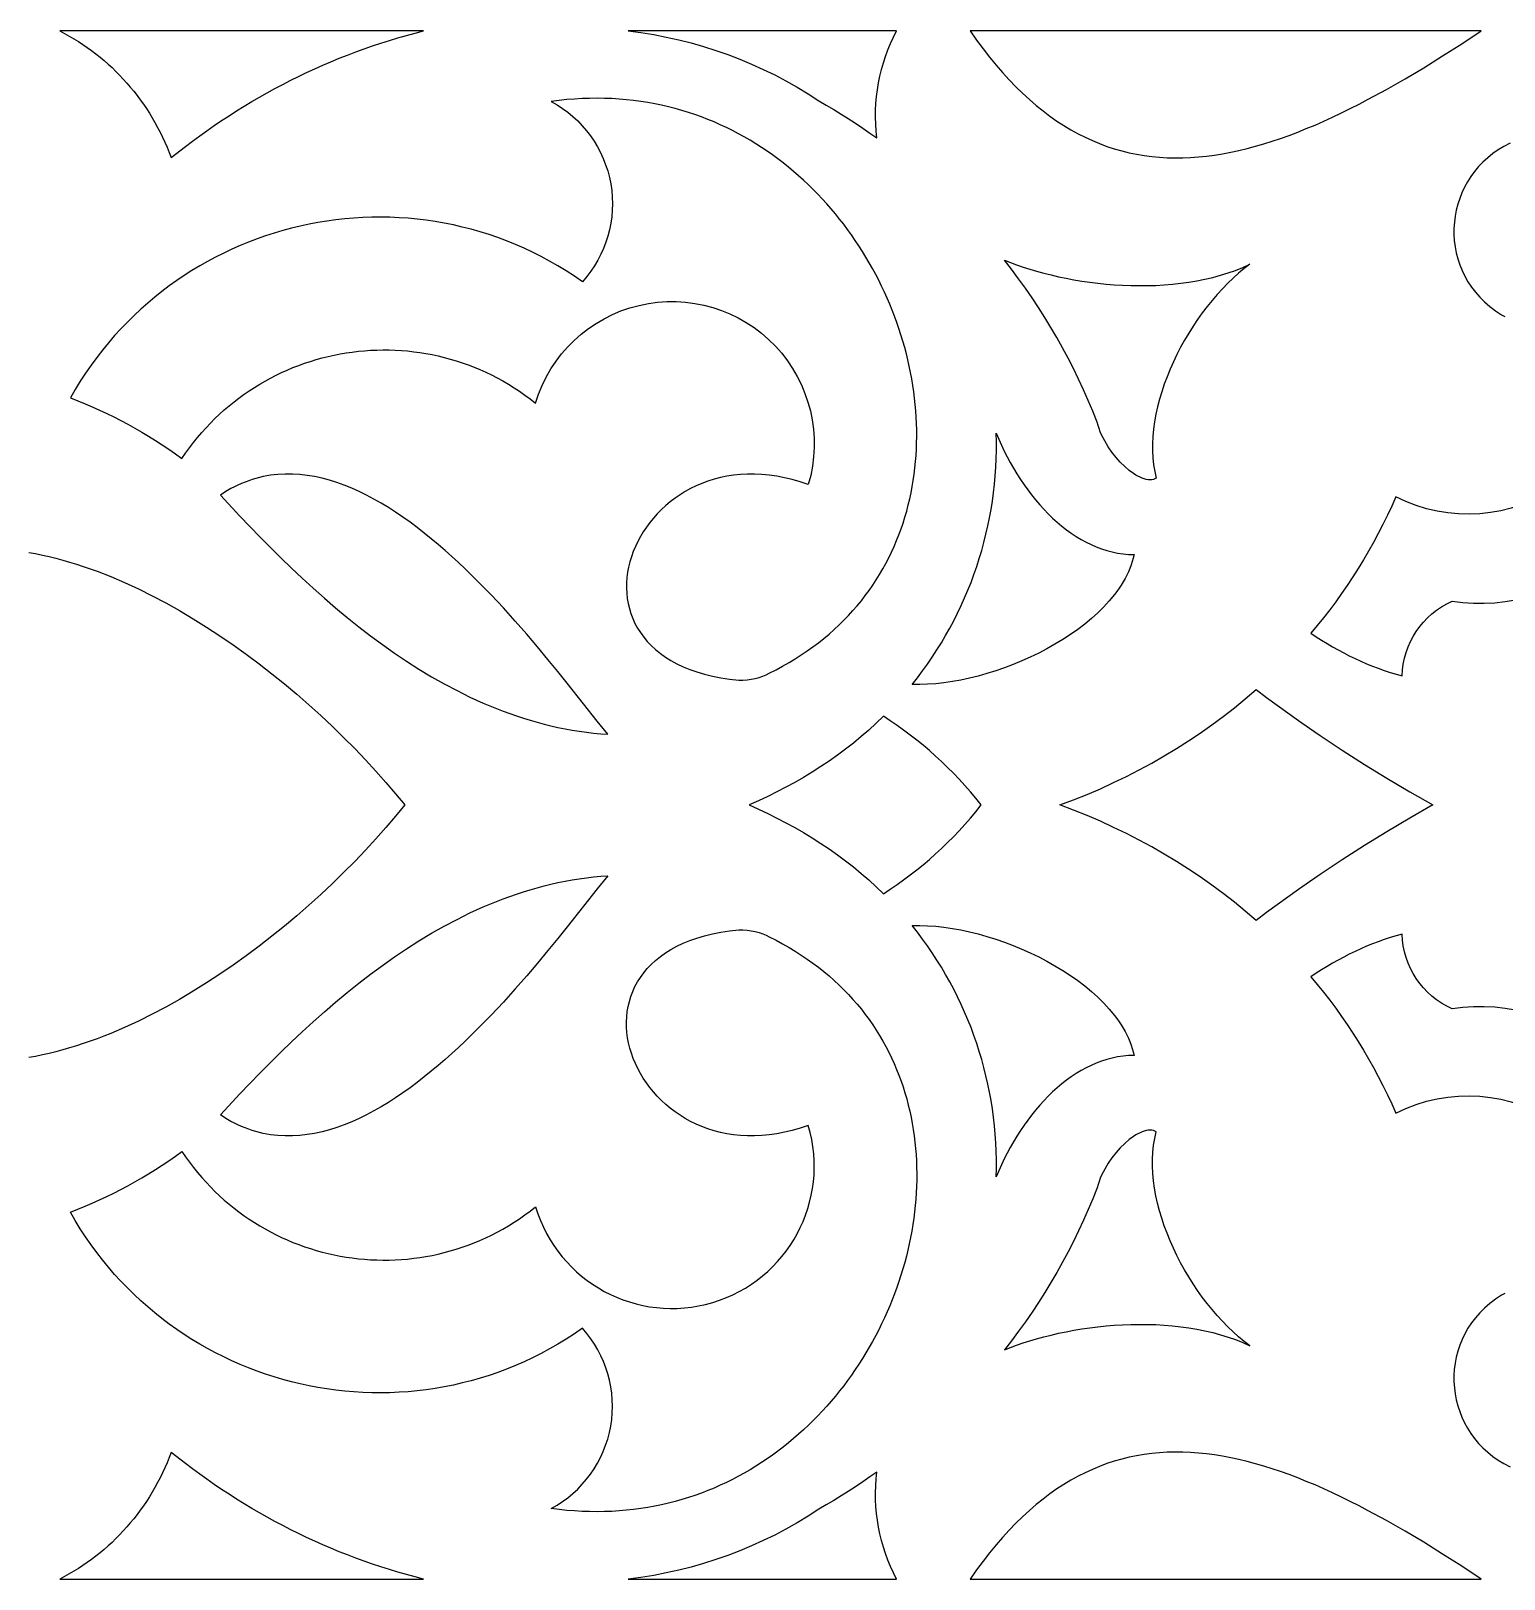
# Model space of a CAD drawing. Extents: x -660 to 660, y -460 to 460.
# Drawn here: x -429.4 to -334.2, y 300 to 400 of the extents above; entities that cross this region are included whole.
import ezdxf

# ---------------------------------------------------------------- set-up
doc = ezdxf.new("R2010")
doc.units = 0
doc.layers.add('LAYER_1', color=18, linetype='CONTINUOUS')

msp = doc.modelspace()

# ---------------------------------------------------------------- linework, layer by layer
at = {"layer": 'LAYER_1'}
for points in [[(-427.512, 399.999), (-427.205, 399.839), (-426.902, 399.671), (-426.604, 399.497), (-426.31, 399.315), (-426.021, 399.127), (-425.738, 398.932), (-425.459, 398.731), (-425.185, 398.523), (-424.916, 398.309), (-424.652, 398.089), (-424.394, 397.862), (-424.141, 397.629), (-423.893, 397.39), (-423.651, 397.145), (-423.414, 396.894), (-423.183, 396.638), (-422.958, 396.376), (-422.738, 396.108), (-422.524, 395.834), (-422.316, 395.555), (-422.114, 395.271), (-421.919, 394.982), (-421.729, 394.687), (-421.545, 394.387), (-421.368, 394.082), (-421.197, 393.772), (-421.033, 393.458), (-420.875, 393.138), (-420.724, 392.814), (-420.579, 392.486), (-420.441, 392.152), (-420.31, 391.815), (-419.402, 392.53), (-418.942, 392.878), (-418.477, 393.22), (-418.009, 393.556), (-417.536, 393.885), (-417.059, 394.208), (-416.579, 394.524), (-416.094, 394.834), (-415.606, 395.137), (-415.114, 395.433), (-414.618, 395.723), (-414.118, 396.006), (-413.615, 396.282), (-413.108, 396.551), (-412.598, 396.813), (-412.085, 397.068), (-411.568, 397.316), (-411.048, 397.556), (-410.524, 397.789), (-409.997, 398.015), (-409.468, 398.234), (-408.935, 398.445), (-408.399, 398.649), (-407.86, 398.845), (-407.319, 399.033), (-406.774, 399.214), (-406.227, 399.387), (-405.677, 399.552), (-405.125, 399.709), (-404.57, 399.858), (-404.012, 400)], [(-390.803, 400), (-389.976, 399.893), (-389.153, 399.762), (-388.337, 399.607), (-387.527, 399.428), (-386.724, 399.225), (-385.928, 398.998), (-385.14, 398.748), (-384.361, 398.475), (-383.59, 398.179), (-382.829, 397.86), (-382.078, 397.518), (-381.337, 397.155), (-380.608, 396.769), (-379.889, 396.362), (-379.183, 395.933), (-378.489, 395.482), (-378.006, 395.205), (-377.527, 394.922), (-377.052, 394.632), (-376.581, 394.336), (-376.114, 394.033), (-375.651, 393.723), (-375.193, 393.408), (-374.739, 393.086), (-374.785, 393.533), (-374.815, 393.98), (-374.827, 394.427), (-374.822, 394.873), (-374.8, 395.318), (-374.762, 395.762), (-374.706, 396.203), (-374.634, 396.641), (-374.545, 397.077), (-374.44, 397.509), (-374.319, 397.937), (-374.181, 398.36), (-374.027, 398.779), (-373.857, 399.192), (-373.671, 399.599), (-373.469, 399.999)], [(-368.706, 399.999), (-368.293, 399.414), (-367.878, 398.852), (-367.459, 398.314), (-367.038, 397.8), (-366.614, 397.309), (-366.186, 396.84), (-365.756, 396.395), (-365.322, 395.972), (-364.886, 395.571), (-364.446, 395.191), (-364.003, 394.834), (-363.558, 394.498), (-363.109, 394.183), (-362.657, 393.889), (-362.201, 393.615), (-361.743, 393.362), (-361.281, 393.129), (-360.817, 392.915), (-360.349, 392.722), (-359.877, 392.547), (-359.403, 392.392), (-358.925, 392.255), (-358.444, 392.137), (-357.96, 392.037), (-357.472, 391.955), (-356.981, 391.891), (-356.487, 391.844), (-355.989, 391.814), (-355.488, 391.801), (-354.983, 391.805), (-354.476, 391.826), (-353.964, 391.862), (-353.45, 391.915), (-352.931, 391.983), (-352.41, 392.066), (-351.885, 392.165), (-351.356, 392.278), (-350.824, 392.406), (-350.288, 392.549), (-349.749, 392.705), (-349.206, 392.875), (-348.659, 393.059), (-348.109, 393.256), (-347.556, 393.466), (-346.998, 393.689), (-346.438, 393.924), (-345.873, 394.172), (-345.305, 394.431), (-344.733, 394.703), (-344.157, 394.985), (-343.578, 395.279), (-342.995, 395.584), (-341.817, 396.225), (-340.624, 396.907), (-339.416, 397.628), (-338.193, 398.385), (-336.954, 399.176), (-335.7, 399.999)], [(-360.515, 374.732), (-360.795, 375.435), (-361.088, 376.132), (-361.394, 376.824), (-361.712, 377.51), (-362.044, 378.189), (-362.388, 378.863), (-362.744, 379.529), (-363.113, 380.189), (-363.494, 380.842), (-363.888, 381.488), (-364.293, 382.126), (-364.71, 382.757), (-365.14, 383.381), (-365.581, 383.996), (-366.034, 384.604), (-366.498, 385.203), (-366.114, 385.047), (-365.713, 384.897), (-365.295, 384.752), (-364.863, 384.613), (-364.417, 384.481), (-363.958, 384.356), (-363.487, 384.238), (-363.005, 384.127), (-362.513, 384.025), (-362.012, 383.932), (-361.503, 383.848), (-360.986, 383.773), (-360.464, 383.708), (-359.936, 383.653), (-359.404, 383.61), (-358.868, 383.577), (-358.331, 383.556), (-357.791, 383.547), (-357.252, 383.551), (-356.713, 383.567), (-356.176, 383.597), (-355.641, 383.641), (-355.109, 383.699), (-354.582, 383.771), (-354.061, 383.859), (-353.546, 383.962), (-353.038, 384.081), (-352.538, 384.216), (-352.048, 384.368), (-351.568, 384.537), (-351.099, 384.724), (-350.643, 384.929), (-351.008, 384.651), (-351.37, 384.353), (-351.726, 384.035), (-352.077, 383.699), (-352.421, 383.346), (-352.758, 382.977), (-353.088, 382.593), (-353.409, 382.194), (-353.721, 381.783), (-354.022, 381.36), (-354.314, 380.926), (-354.593, 380.482), (-354.861, 380.029), (-355.116, 379.568), (-355.357, 379.1), (-355.584, 378.627), (-355.796, 378.149), (-355.992, 377.667), (-356.172, 377.183), (-356.335, 376.697), (-356.48, 376.211), (-356.606, 375.725), (-356.713, 375.241), (-356.8, 374.759), (-356.866, 374.281), (-356.911, 373.807), (-356.934, 373.339), (-356.934, 372.878), (-356.91, 372.425), (-356.862, 371.981), (-356.789, 371.546), (-356.69, 371.122), (-356.781, 371.071), (-356.88, 371.036), (-356.986, 371.014), (-357.098, 371.007), (-357.216, 371.014), (-357.339, 371.034), (-357.467, 371.066), (-357.598, 371.111), (-357.734, 371.167), (-357.872, 371.236), (-358.012, 371.315), (-358.154, 371.404), (-358.442, 371.613), (-358.73, 371.86), (-359.015, 372.139), (-359.29, 372.448), (-359.553, 372.784), (-359.798, 373.142), (-359.913, 373.329), (-360.022, 373.519), (-360.124, 373.714), (-360.218, 373.913), (-360.305, 374.114), (-360.384, 374.318), (-360.454, 374.524)], [(-372.457, 357.788), (-372.117, 358.22), (-371.787, 358.658), (-371.468, 359.104), (-371.159, 359.555), (-370.86, 360.013), (-370.572, 360.476), (-370.295, 360.946), (-370.028, 361.421), (-369.772, 361.901), (-369.527, 362.387), (-369.293, 362.878), (-369.07, 363.374), (-368.858, 363.874), (-368.657, 364.379), (-368.467, 364.888), (-368.289, 365.402), (-368.122, 365.919), (-367.966, 366.44), (-367.822, 366.964), (-367.689, 367.492), (-367.568, 368.023), (-367.459, 368.557), (-367.362, 369.094), (-367.276, 369.633), (-367.203, 370.175), (-367.141, 370.719), (-367.091, 371.265), (-367.054, 371.813), (-367.029, 372.362), (-367.016, 372.913), (-367.015, 373.465), (-367.027, 374.019), (-366.864, 373.63), (-366.692, 373.244), (-366.51, 372.863), (-366.319, 372.486), (-366.119, 372.114), (-365.91, 371.748), (-365.692, 371.389), (-365.466, 371.036), (-365.232, 370.691), (-364.99, 370.354), (-364.74, 370.026), (-364.483, 369.707), (-364.219, 369.398), (-363.948, 369.1), (-363.67, 368.812), (-363.385, 368.536), (-363.094, 368.272), (-362.797, 368.021), (-362.494, 367.784), (-362.185, 367.56), (-361.871, 367.351), (-361.551, 367.157), (-361.227, 366.979), (-360.898, 366.817), (-360.564, 366.672), (-360.226, 366.544), (-359.884, 366.435), (-359.538, 366.344), (-359.189, 366.272), (-358.836, 366.22), (-358.48, 366.189), (-358.12, 366.178), (-358.175, 365.952), (-358.24, 365.727), (-358.315, 365.504), (-358.399, 365.283), (-358.493, 365.064), (-358.596, 364.846), (-358.708, 364.631), (-358.829, 364.418), (-358.958, 364.207), (-359.096, 363.998), (-359.241, 363.791), (-359.395, 363.587), (-359.724, 363.185), (-360.082, 362.794), (-360.466, 362.413), (-360.876, 362.044), (-361.308, 361.686), (-361.762, 361.34), (-362.235, 361.007), (-362.725, 360.687), (-363.232, 360.381), (-363.752, 360.089), (-364.284, 359.812), (-364.826, 359.551), (-365.376, 359.305), (-365.933, 359.075), (-366.495, 358.863), (-367.06, 358.668), (-367.625, 358.49), (-368.19, 358.332), (-368.752, 358.192), (-369.31, 358.071), (-369.861, 357.971), (-370.404, 357.891), (-370.937, 357.833), (-371.458, 357.796), (-371.965, 357.781)], [(-417.142, 370.024), (-415.882, 368.665), (-415.236, 367.986), (-414.58, 367.309), (-413.913, 366.635), (-413.236, 365.965), (-412.548, 365.302), (-411.85, 364.645), (-411.142, 363.997), (-410.424, 363.36), (-409.695, 362.733), (-408.957, 362.119), (-408.208, 361.519), (-407.449, 360.935), (-406.68, 360.367), (-405.901, 359.817), (-405.112, 359.287), (-404.313, 358.777), (-403.504, 358.289), (-402.685, 357.825), (-401.857, 357.386), (-401.019, 356.972), (-400.171, 356.586), (-399.743, 356.404), (-399.313, 356.229), (-398.88, 356.062), (-398.445, 355.903), (-398.008, 355.751), (-397.568, 355.607), (-397.126, 355.472), (-396.682, 355.345), (-396.235, 355.226), (-395.786, 355.116), (-395.334, 355.015), (-394.88, 354.924), (-394.423, 354.841), (-393.965, 354.768), (-393.503, 354.704), (-393.04, 354.65), (-392.574, 354.606), (-392.106, 354.572), (-392.424, 354.949), (-392.794, 355.406), (-393.681, 356.527), (-394.749, 357.878), (-395.345, 358.622), (-395.98, 359.401), (-396.652, 360.209), (-397.357, 361.038), (-398.095, 361.881), (-398.863, 362.731), (-399.659, 363.58), (-400.48, 364.422), (-401.324, 365.249), (-401.755, 365.654), (-402.19, 366.054), (-402.63, 366.445), (-403.075, 366.829), (-403.523, 367.203), (-403.976, 367.568), (-404.433, 367.921), (-404.892, 368.263), (-405.355, 368.592), (-405.821, 368.907), (-406.289, 369.207), (-406.76, 369.493), (-407.233, 369.761), (-407.707, 370.013), (-408.183, 370.246), (-408.66, 370.46), (-409.138, 370.655), (-409.617, 370.828), (-410.096, 370.98), (-410.575, 371.109), (-411.054, 371.214), (-411.532, 371.295), (-412.01, 371.35), (-412.487, 371.379), (-412.963, 371.381), (-413.437, 371.355), (-413.909, 371.299), (-414.145, 371.261), (-414.379, 371.214), (-414.614, 371.16), (-414.847, 371.098), (-415.08, 371.028), (-415.313, 370.95), (-415.544, 370.864), (-415.775, 370.77), (-416.005, 370.667), (-416.234, 370.556), (-416.462, 370.436), (-416.69, 370.308), (-416.916, 370.17)], [(-362.91, 350), (-362.031, 350.334), (-361.161, 350.686), (-360.302, 351.055), (-359.454, 351.443), (-358.617, 351.848), (-357.792, 352.27), (-356.978, 352.71), (-356.177, 353.168), (-355.388, 353.644), (-354.612, 354.137), (-353.85, 354.648), (-353.101, 355.176), (-352.366, 355.722), (-351.645, 356.285), (-350.939, 356.866), (-350.248, 357.465), (-349.568, 356.953), (-348.883, 356.447), (-348.194, 355.947), (-347.5, 355.454), (-346.802, 354.967), (-346.099, 354.486), (-344.68, 353.542), (-343.244, 352.622), (-341.79, 351.725), (-340.32, 350.851), (-338.834, 350), (-340.32, 349.149), (-341.79, 348.275), (-343.244, 347.378), (-344.68, 346.458), (-346.099, 345.514), (-346.802, 345.033), (-347.5, 344.546), (-348.194, 344.053), (-348.883, 343.553), (-349.568, 343.047), (-350.248, 342.535), (-350.939, 343.134), (-351.645, 343.715), (-352.366, 344.278), (-353.101, 344.824), (-353.85, 345.352), (-354.612, 345.863), (-355.388, 346.356), (-356.177, 346.832), (-356.978, 347.29), (-357.792, 347.73), (-358.617, 348.152), (-359.454, 348.557), (-360.302, 348.945), (-361.161, 349.314), (-362.031, 349.666)], [(-382.983, 350), (-382.378, 349.731), (-381.781, 349.451), (-381.191, 349.159), (-380.608, 348.855), (-380.033, 348.54), (-379.467, 348.213), (-378.909, 347.874), (-378.359, 347.523), (-377.819, 347.16), (-377.288, 346.784), (-376.767, 346.396), (-376.256, 345.996), (-375.755, 345.583), (-375.264, 345.158), (-374.784, 344.719), (-374.316, 344.268), (-373.874, 344.559), (-373.437, 344.858), (-373.007, 345.166), (-372.582, 345.482), (-372.164, 345.807), (-371.751, 346.141), (-371.346, 346.484), (-370.946, 346.836), (-370.553, 347.197), (-370.167, 347.568), (-369.787, 347.948), (-369.414, 348.339), (-369.048, 348.739), (-368.689, 349.149), (-368.338, 349.569), (-367.993, 350), (-368.338, 350.431), (-368.689, 350.851), (-369.048, 351.261), (-369.414, 351.661), (-369.787, 352.052), (-370.167, 352.432), (-370.553, 352.803), (-370.946, 353.164), (-371.346, 353.516), (-371.751, 353.859), (-372.164, 354.193), (-372.582, 354.518), (-373.007, 354.834), (-373.437, 355.142), (-373.874, 355.441), (-374.316, 355.732), (-374.784, 355.281), (-375.264, 354.842), (-375.755, 354.417), (-376.256, 354.004), (-376.767, 353.604), (-377.288, 353.216), (-377.819, 352.84), (-378.359, 352.477), (-378.909, 352.126), (-379.467, 351.787), (-380.033, 351.46), (-380.608, 351.145), (-381.191, 350.841), (-381.781, 350.549), (-382.378, 350.269)], [(-417.142, 329.976), (-415.882, 331.335), (-415.236, 332.014), (-414.58, 332.691), (-413.913, 333.365), (-413.236, 334.035), (-412.548, 334.698), (-411.85, 335.355), (-411.142, 336.003), (-410.424, 336.64), (-409.695, 337.267), (-408.957, 337.881), (-408.208, 338.481), (-407.449, 339.065), (-406.68, 339.633), (-405.901, 340.183), (-405.112, 340.713), (-404.313, 341.223), (-403.504, 341.711), (-402.685, 342.175), (-401.857, 342.614), (-401.019, 343.028), (-400.171, 343.414), (-399.743, 343.596), (-399.313, 343.771), (-398.88, 343.938), (-398.445, 344.097), (-398.008, 344.249), (-397.568, 344.393), (-397.126, 344.528), (-396.682, 344.655), (-396.235, 344.774), (-395.786, 344.884), (-395.334, 344.985), (-394.88, 345.076), (-394.423, 345.159), (-393.965, 345.232), (-393.503, 345.296), (-393.04, 345.35), (-392.574, 345.394), (-392.106, 345.428), (-392.424, 345.051), (-392.794, 344.594), (-393.681, 343.473), (-394.749, 342.122), (-395.345, 341.378), (-395.98, 340.599), (-396.652, 339.791), (-397.357, 338.962), (-398.095, 338.119), (-398.863, 337.269), (-399.659, 336.42), (-400.48, 335.578), (-401.324, 334.751), (-401.755, 334.346), (-402.19, 333.946), (-402.63, 333.555), (-403.075, 333.171), (-403.523, 332.797), (-403.976, 332.432), (-404.433, 332.079), (-404.892, 331.737), (-405.355, 331.408), (-405.821, 331.093), (-406.289, 330.793), (-406.76, 330.507), (-407.233, 330.239), (-407.707, 329.987), (-408.183, 329.754), (-408.66, 329.54), (-409.138, 329.345), (-409.617, 329.172), (-410.096, 329.02), (-410.575, 328.891), (-411.054, 328.786), (-411.532, 328.705), (-412.01, 328.65), (-412.487, 328.621), (-412.963, 328.619), (-413.437, 328.645), (-413.909, 328.701), (-414.145, 328.739), (-414.379, 328.786), (-414.614, 328.84), (-414.847, 328.902), (-415.08, 328.972), (-415.313, 329.05), (-415.544, 329.136), (-415.775, 329.23), (-416.005, 329.333), (-416.234, 329.444), (-416.462, 329.564), (-416.69, 329.692), (-416.916, 329.83)], [(-367.027, 325.981), (-367.015, 326.535), (-367.016, 327.087), (-367.029, 327.638), (-367.054, 328.187), (-367.091, 328.735), (-367.141, 329.281), (-367.203, 329.825), (-367.276, 330.367), (-367.362, 330.906), (-367.459, 331.443), (-367.568, 331.977), (-367.689, 332.508), (-367.822, 333.036), (-367.966, 333.56), (-368.122, 334.081), (-368.289, 334.598), (-368.467, 335.112), (-368.657, 335.621), (-368.858, 336.126), (-369.07, 336.626), (-369.293, 337.122), (-369.527, 337.613), (-369.772, 338.099), (-370.028, 338.579), (-370.295, 339.054), (-370.572, 339.524), (-370.86, 339.987), (-371.159, 340.445), (-371.468, 340.896), (-371.787, 341.342), (-372.117, 341.78), (-372.457, 342.212), (-371.965, 342.219), (-371.458, 342.204), (-370.937, 342.167), (-370.404, 342.109), (-369.861, 342.029), (-369.31, 341.929), (-368.752, 341.808), (-368.19, 341.668), (-367.625, 341.51), (-367.06, 341.332), (-366.495, 341.137), (-365.933, 340.925), (-365.376, 340.695), (-364.826, 340.449), (-364.284, 340.188), (-363.752, 339.911), (-363.232, 339.619), (-362.725, 339.313), (-362.235, 338.993), (-361.762, 338.66), (-361.308, 338.314), (-360.876, 337.956), (-360.466, 337.587), (-360.082, 337.206), (-359.724, 336.815), (-359.395, 336.413), (-359.241, 336.209), (-359.096, 336.002), (-358.958, 335.793), (-358.829, 335.582), (-358.708, 335.369), (-358.596, 335.154), (-358.493, 334.936), (-358.399, 334.717), (-358.315, 334.496), (-358.24, 334.273), (-358.175, 334.048), (-358.12, 333.822), (-358.48, 333.811), (-358.836, 333.78), (-359.189, 333.728), (-359.538, 333.656), (-359.884, 333.565), (-360.226, 333.456), (-360.564, 333.328), (-360.898, 333.183), (-361.227, 333.021), (-361.551, 332.843), (-361.871, 332.649), (-362.185, 332.44), (-362.494, 332.216), (-362.797, 331.979), (-363.094, 331.728), (-363.385, 331.464), (-363.67, 331.188), (-363.948, 330.9), (-364.219, 330.602), (-364.483, 330.293), (-364.74, 329.974), (-364.99, 329.646), (-365.232, 329.309), (-365.466, 328.964), (-365.692, 328.611), (-365.91, 328.252), (-366.119, 327.886), (-366.319, 327.514), (-366.51, 327.137), (-366.692, 326.756), (-366.864, 326.37)], [(-366.498, 314.797), (-366.114, 314.953), (-365.713, 315.103), (-365.295, 315.248), (-364.863, 315.387), (-364.417, 315.519), (-363.958, 315.644), (-363.487, 315.762), (-363.005, 315.873), (-362.513, 315.975), (-362.012, 316.068), (-361.503, 316.152), (-360.986, 316.227), (-360.464, 316.292), (-359.936, 316.347), (-359.404, 316.39), (-358.868, 316.423), (-358.331, 316.444), (-357.791, 316.453), (-357.252, 316.449), (-356.713, 316.433), (-356.176, 316.403), (-355.641, 316.359), (-355.109, 316.301), (-354.582, 316.229), (-354.061, 316.141), (-353.546, 316.038), (-353.038, 315.919), (-352.538, 315.784), (-352.048, 315.632), (-351.568, 315.463), (-351.099, 315.276), (-350.643, 315.071), (-351.008, 315.349), (-351.37, 315.647), (-351.726, 315.965), (-352.077, 316.301), (-352.421, 316.654), (-352.758, 317.023), (-353.088, 317.407), (-353.409, 317.806), (-353.721, 318.217), (-354.022, 318.64), (-354.314, 319.074), (-354.593, 319.518), (-354.861, 319.971), (-355.116, 320.432), (-355.357, 320.9), (-355.584, 321.373), (-355.796, 321.851), (-355.992, 322.333), (-356.172, 322.817), (-356.335, 323.303), (-356.48, 323.789), (-356.606, 324.275), (-356.713, 324.759), (-356.8, 325.241), (-356.866, 325.719), (-356.911, 326.193), (-356.934, 326.661), (-356.934, 327.122), (-356.91, 327.575), (-356.862, 328.019), (-356.789, 328.454), (-356.69, 328.878), (-356.781, 328.929), (-356.88, 328.964), (-356.986, 328.986), (-357.098, 328.993), (-357.216, 328.986), (-357.339, 328.966), (-357.467, 328.934), (-357.598, 328.889), (-357.734, 328.833), (-357.872, 328.764), (-358.012, 328.685), (-358.154, 328.596), (-358.442, 328.387), (-358.73, 328.14), (-359.015, 327.861), (-359.29, 327.552), (-359.553, 327.216), (-359.798, 326.858), (-359.913, 326.671), (-360.022, 326.481), (-360.124, 326.286), (-360.218, 326.087), (-360.305, 325.886), (-360.384, 325.682), (-360.454, 325.476), (-360.515, 325.268), (-360.795, 324.565), (-361.088, 323.868), (-361.394, 323.176), (-361.712, 322.49), (-362.044, 321.811), (-362.388, 321.137), (-362.744, 320.471), (-363.113, 319.811), (-363.494, 319.158), (-363.888, 318.512), (-364.293, 317.874), (-364.71, 317.243), (-365.14, 316.619), (-365.581, 316.004), (-366.034, 315.396)], [(-427.512, 300.001), (-404.012, 300), (-404.57, 300.142), (-405.125, 300.291), (-405.677, 300.448), (-406.227, 300.613), (-406.774, 300.786), (-407.319, 300.967), (-407.86, 301.155), (-408.399, 301.351), (-408.935, 301.555), (-409.468, 301.766), (-409.997, 301.985), (-410.524, 302.211), (-411.048, 302.444), (-411.568, 302.684), (-412.085, 302.932), (-412.598, 303.187), (-413.108, 303.449), (-413.615, 303.718), (-414.118, 303.994), (-414.618, 304.277), (-415.114, 304.567), (-415.606, 304.863), (-416.094, 305.166), (-416.579, 305.476), (-417.059, 305.792), (-417.536, 306.115), (-418.009, 306.444), (-418.477, 306.78), (-418.942, 307.122), (-419.402, 307.47), (-420.31, 308.185), (-420.441, 307.848), (-420.579, 307.514), (-420.724, 307.186), (-420.875, 306.862), (-421.033, 306.542), (-421.197, 306.228), (-421.368, 305.918), (-421.545, 305.613), (-421.729, 305.313), (-421.919, 305.018), (-422.114, 304.729), (-422.316, 304.445), (-422.524, 304.166), (-422.738, 303.892), (-422.958, 303.624), (-423.183, 303.362), (-423.414, 303.106), (-423.651, 302.855), (-423.893, 302.61), (-424.141, 302.371), (-424.394, 302.138), (-424.652, 301.911), (-424.916, 301.691), (-425.185, 301.477), (-425.459, 301.269), (-425.738, 301.068), (-426.021, 300.873), (-426.31, 300.685), (-426.604, 300.503), (-426.902, 300.329), (-427.205, 300.161)], [(-368.706, 300.001), (-335.7, 300.001), (-336.954, 300.824), (-338.193, 301.615), (-339.416, 302.372), (-340.624, 303.093), (-341.817, 303.775), (-342.995, 304.416), (-343.578, 304.721), (-344.157, 305.015), (-344.733, 305.297), (-345.305, 305.569), (-345.873, 305.828), (-346.438, 306.076), (-346.998, 306.311), (-347.556, 306.534), (-348.109, 306.744), (-348.659, 306.941), (-349.206, 307.125), (-349.749, 307.295), (-350.288, 307.451), (-350.824, 307.594), (-351.356, 307.722), (-351.885, 307.835), (-352.41, 307.934), (-352.931, 308.017), (-353.45, 308.085), (-353.964, 308.138), (-354.476, 308.174), (-354.983, 308.195), (-355.488, 308.199), (-355.989, 308.186), (-356.487, 308.156), (-356.981, 308.109), (-357.472, 308.045), (-357.96, 307.963), (-358.444, 307.863), (-358.925, 307.745), (-359.403, 307.608), (-359.877, 307.453), (-360.349, 307.278), (-360.817, 307.085), (-361.281, 306.871), (-361.743, 306.638), (-362.201, 306.385), (-362.657, 306.111), (-363.109, 305.817), (-363.558, 305.502), (-364.003, 305.166), (-364.446, 304.809), (-364.886, 304.429), (-365.322, 304.028), (-365.756, 303.605), (-366.186, 303.16), (-366.614, 302.691), (-367.038, 302.2), (-367.459, 301.686), (-367.878, 301.148), (-368.293, 300.586)], [(-390.803, 300), (-373.469, 300.001), (-373.671, 300.401), (-373.857, 300.808), (-374.027, 301.221), (-374.181, 301.64), (-374.319, 302.063), (-374.44, 302.491), (-374.545, 302.923), (-374.634, 303.359), (-374.706, 303.797), (-374.762, 304.238), (-374.8, 304.682), (-374.822, 305.127), (-374.827, 305.573), (-374.815, 306.02), (-374.785, 306.467), (-374.739, 306.914), (-375.193, 306.592), (-375.651, 306.277), (-376.114, 305.967), (-376.581, 305.664), (-377.052, 305.368), (-377.527, 305.078), (-378.006, 304.795), (-378.489, 304.518), (-379.183, 304.067), (-379.889, 303.638), (-380.608, 303.231), (-381.337, 302.845), (-382.078, 302.482), (-382.829, 302.14), (-383.59, 301.821), (-384.361, 301.525), (-385.14, 301.252), (-385.928, 301.002), (-386.724, 300.775), (-387.527, 300.572), (-388.337, 300.393), (-389.153, 300.238), (-389.976, 300.107)]]:
    msp.add_lwpolyline(points, close=True, dxfattribs=at)
for points in [[(-426.83, 376.296), (-426.355, 376.113), (-425.882, 375.921), (-425.413, 375.721), (-424.946, 375.513), (-424.482, 375.297), (-424.022, 375.072), (-423.566, 374.839), (-423.112, 374.598), (-422.663, 374.348), (-422.217, 374.09), (-421.775, 373.825), (-421.337, 373.551), (-420.903, 373.269), (-420.473, 372.978), (-420.048, 372.68), (-419.627, 372.374), (-419.386, 372.728), (-419.137, 373.074), (-418.881, 373.411), (-418.617, 373.739), (-418.346, 374.058), (-418.068, 374.369), (-417.783, 374.67), (-417.491, 374.963), (-417.193, 375.246), (-416.888, 375.521), (-416.578, 375.786), (-416.261, 376.042), (-415.939, 376.29), (-415.611, 376.528), (-415.279, 376.756), (-414.941, 376.976), (-414.598, 377.186), (-414.251, 377.387), (-413.899, 377.579), (-413.543, 377.761), (-413.183, 377.934), (-412.819, 378.097), (-412.452, 378.251), (-412.081, 378.396), (-411.706, 378.531), (-411.329, 378.656), (-410.949, 378.771), (-410.567, 378.877), (-410.182, 378.974), (-409.795, 379.06), (-409.406, 379.137), (-409.015, 379.204), (-408.622, 379.261), (-408.229, 379.308), (-407.833, 379.346), (-407.437, 379.373), (-407.041, 379.39), (-406.643, 379.398), (-406.246, 379.395), (-405.848, 379.382), (-405.45, 379.36), (-405.052, 379.327), (-404.655, 379.283), (-404.259, 379.23), (-403.863, 379.166), (-403.469, 379.092), (-403.076, 379.008), (-402.684, 378.913), (-402.294, 378.808), (-401.906, 378.693), (-401.519, 378.567), (-401.136, 378.43), (-400.754, 378.283), (-400.376, 378.126), (-400, 377.957), (-399.627, 377.779), (-399.258, 377.589), (-398.892, 377.389), (-398.53, 377.178), (-398.172, 376.956), (-397.818, 376.723), (-397.468, 376.48), (-397.123, 376.226), (-396.782, 375.96, -1), (-379.168, 370.697), (-379.687, 370.873), (-380.2, 371.021), (-380.704, 371.143), (-381.201, 371.238), (-381.689, 371.307), (-382.168, 371.352), (-382.638, 371.373), (-383.099, 371.371), (-383.55, 371.346), (-383.991, 371.3), (-384.422, 371.233), (-384.842, 371.145), (-385.25, 371.039), (-385.648, 370.914), (-386.033, 370.771), (-386.407, 370.611), (-386.768, 370.435), (-387.117, 370.243), (-387.452, 370.037), (-387.774, 369.817), (-388.082, 369.583), (-388.376, 369.338), (-388.656, 369.08), (-388.921, 368.812), (-389.171, 368.534), (-389.406, 368.247), (-389.625, 367.951), (-389.828, 367.647), (-390.015, 367.336), (-390.185, 367.019), (-390.338, 366.697), (-390.473, 366.37), (-390.591, 366.039), (-390.691, 365.705), (-390.772, 365.368), (-390.835, 365.03), (-390.879, 364.692), (-390.903, 364.353), (-390.908, 364.015), (-390.893, 363.678), (-390.857, 363.344), (-390.801, 363.013), (-390.723, 362.685), (-390.625, 362.362), (-390.504, 362.045), (-390.362, 361.734), (-390.197, 361.429), (-390.01, 361.132), (-389.8, 360.844), (-389.566, 360.565), (-389.309, 360.296), (-389.028, 360.038), (-388.722, 359.791), (-388.392, 359.556), (-388.037, 359.335), (-387.657, 359.128), (-387.25, 358.935), (-386.818, 358.757), (-386.36, 358.596), (-385.875, 358.451), (-385.363, 358.325), (-384.824, 358.216), (-384.257, 358.127), (-383.662, 358.058), (-383.389, 358.064), (-383.117, 358.087), (-382.851, 358.125), (-382.592, 358.177), (-382.343, 358.244), (-382.107, 358.323), (-381.887, 358.414), (-381.684, 358.515), (-381.249, 358.735), (-380.825, 358.963), (-380.412, 359.198), (-380.009, 359.441), (-379.618, 359.691), (-379.237, 359.949), (-378.867, 360.213), (-378.507, 360.483), (-378.158, 360.761), (-377.82, 361.045), (-377.492, 361.335), (-377.174, 361.631), (-376.867, 361.933), (-376.57, 362.241), (-376.283, 362.555), (-376.007, 362.874), (-375.741, 363.199), (-375.484, 363.529), (-375.238, 363.863), (-375.002, 364.203), (-374.775, 364.547), (-374.559, 364.896), (-374.352, 365.25), (-374.155, 365.607), (-373.967, 365.969), (-373.79, 366.334), (-373.621, 366.703), (-373.463, 367.076), (-373.313, 367.453), (-373.173, 367.832), (-373.043, 368.215), (-372.921, 368.601), (-372.809, 368.989), (-372.706, 369.38), (-372.612, 369.774), (-372.528, 370.17), (-372.452, 370.568), (-372.385, 370.968), (-372.327, 371.37), (-372.278, 371.774), (-372.237, 372.179), (-372.205, 372.586), (-372.182, 372.994), (-372.168, 373.403), (-372.162, 373.813), (-372.164, 374.224), (-372.175, 374.635), (-372.194, 375.047), (-372.222, 375.459), (-372.257, 375.871), (-372.301, 376.283), (-372.353, 376.695), (-372.414, 377.107), (-372.482, 377.518), (-372.558, 377.928), (-372.642, 378.338), (-372.734, 378.747), (-372.834, 379.154), (-372.941, 379.56), (-373.056, 379.965), (-373.179, 380.368), (-373.309, 380.77), (-373.447, 381.169), (-373.592, 381.566), (-373.745, 381.962), (-373.904, 382.354), (-374.072, 382.745), (-374.246, 383.132), (-374.428, 383.517), (-374.616, 383.898), (-374.812, 384.277), (-375.015, 384.652), (-375.225, 385.023), (-375.441, 385.391), (-375.665, 385.755), (-375.895, 386.115), (-376.132, 386.471), (-376.375, 386.823), (-376.625, 387.17), (-376.882, 387.513), (-377.145, 387.851), (-377.414, 388.183), (-377.69, 388.511), (-377.972, 388.834), (-378.261, 389.151), (-378.556, 389.463), (-378.856, 389.769), (-379.163, 390.069), (-379.476, 390.363), (-379.795, 390.651), (-380.12, 390.932), (-380.45, 391.207), (-380.787, 391.476), (-381.129, 391.737), (-381.477, 391.992), (-381.83, 392.239), (-382.189, 392.479), (-382.554, 392.712), (-382.924, 392.937), (-383.299, 393.154), (-383.68, 393.364), (-384.066, 393.565), (-384.457, 393.758), (-384.854, 393.943), (-385.255, 394.119), (-385.662, 394.286), (-386.073, 394.445), (-386.49, 394.594), (-386.911, 394.735), (-387.337, 394.866), (-387.768, 394.987), (-388.204, 395.099), (-388.644, 395.201), (-389.089, 395.293), (-389.539, 395.375), (-389.993, 395.446), (-390.451, 395.508), (-390.914, 395.558), (-391.381, 395.598), (-391.853, 395.627), (-392.328, 395.645), (-392.808, 395.651), (-393.292, 395.646), (-393.78, 395.63), (-394.271, 395.602), (-394.767, 395.562), (-395.267, 395.51), (-395.77, 395.446, -0.486239), (-393.746, 383.805), (-394.27, 384.163), (-394.799, 384.505), (-395.335, 384.83), (-395.876, 385.138), (-396.422, 385.43), (-396.973, 385.706), (-397.528, 385.966), (-398.087, 386.21), (-398.65, 386.437), (-399.217, 386.648), (-399.787, 386.844), (-400.36, 387.023), (-400.936, 387.187), (-401.514, 387.335), (-402.094, 387.468), (-402.676, 387.585), (-403.259, 387.686), (-403.844, 387.772), (-404.429, 387.843), (-405.015, 387.898), (-405.601, 387.938), (-406.188, 387.963), (-406.774, 387.973), (-407.359, 387.967), (-407.943, 387.947), (-408.526, 387.913), (-409.108, 387.863), (-409.688, 387.798), (-410.266, 387.719), (-410.841, 387.626), (-411.414, 387.518), (-411.983, 387.395), (-412.549, 387.258), (-413.112, 387.107), (-413.671, 386.942), (-414.225, 386.762), (-414.775, 386.569), (-415.321, 386.361), (-415.861, 386.14), (-416.395, 385.905), (-416.924, 385.656), (-417.447, 385.393), (-417.964, 385.117), (-418.474, 384.827), (-418.977, 384.523), (-419.474, 384.207), (-419.962, 383.877), (-420.443, 383.533), (-420.915, 383.177), (-421.38, 382.807), (-421.835, 382.424), (-422.282, 382.029), (-422.719, 381.62), (-423.147, 381.199), (-423.564, 380.765), (-423.972, 380.318), (-424.369, 379.859), (-424.756, 379.387), (-425.131, 378.902), (-425.495, 378.406), (-425.847, 377.896), (-426.187, 377.375), (-426.515, 376.842)], [(-426.83, 323.704), (-426.355, 323.887), (-425.882, 324.079), (-425.413, 324.279), (-424.946, 324.487), (-424.482, 324.703), (-424.022, 324.928), (-423.566, 325.161), (-423.112, 325.402), (-422.663, 325.652), (-422.217, 325.91), (-421.775, 326.175), (-421.337, 326.449), (-420.903, 326.731), (-420.473, 327.022), (-420.048, 327.32), (-419.627, 327.626), (-419.386, 327.272), (-419.137, 326.926), (-418.881, 326.589), (-418.617, 326.261), (-418.346, 325.942), (-418.068, 325.631), (-417.783, 325.33), (-417.491, 325.037), (-417.193, 324.754), (-416.888, 324.479), (-416.578, 324.214), (-416.261, 323.958), (-415.939, 323.71), (-415.611, 323.472), (-415.279, 323.244), (-414.941, 323.024), (-414.598, 322.814), (-414.251, 322.613), (-413.899, 322.421), (-413.543, 322.239), (-413.183, 322.066), (-412.819, 321.903), (-412.452, 321.749), (-412.081, 321.604), (-411.706, 321.469), (-411.329, 321.344), (-410.949, 321.229), (-410.567, 321.123), (-410.182, 321.026), (-409.795, 320.94), (-409.406, 320.863), (-409.015, 320.796), (-408.622, 320.739), (-408.229, 320.692), (-407.833, 320.654), (-407.437, 320.627), (-407.041, 320.61), (-406.643, 320.602), (-406.246, 320.605), (-405.848, 320.618), (-405.45, 320.64), (-405.052, 320.673), (-404.655, 320.717), (-404.259, 320.77), (-403.863, 320.834), (-403.469, 320.908), (-403.076, 320.992), (-402.684, 321.087), (-402.294, 321.192), (-401.906, 321.307), (-401.519, 321.433), (-401.136, 321.57), (-400.754, 321.717), (-400.376, 321.874), (-400, 322.043), (-399.627, 322.221), (-399.258, 322.411), (-398.892, 322.611), (-398.53, 322.822), (-398.172, 323.044), (-397.818, 323.277), (-397.468, 323.52), (-397.123, 323.774), (-396.782, 324.04, 1), (-379.168, 329.303), (-379.687, 329.127), (-380.2, 328.979), (-380.704, 328.857), (-381.201, 328.762), (-381.689, 328.693), (-382.168, 328.648), (-382.638, 328.627), (-383.099, 328.629), (-383.55, 328.654), (-383.991, 328.7), (-384.422, 328.767), (-384.842, 328.855), (-385.25, 328.961), (-385.648, 329.086), (-386.033, 329.229), (-386.407, 329.389), (-386.768, 329.565), (-387.117, 329.757), (-387.452, 329.963), (-387.774, 330.183), (-388.082, 330.417), (-388.376, 330.662), (-388.656, 330.92), (-388.921, 331.188), (-389.171, 331.466), (-389.406, 331.753), (-389.625, 332.049), (-389.828, 332.353), (-390.015, 332.664), (-390.185, 332.981), (-390.338, 333.303), (-390.473, 333.63), (-390.591, 333.961), (-390.691, 334.295), (-390.772, 334.632), (-390.835, 334.97), (-390.879, 335.308), (-390.903, 335.647), (-390.908, 335.985), (-390.893, 336.322), (-390.857, 336.656), (-390.801, 336.987), (-390.723, 337.315), (-390.625, 337.638), (-390.504, 337.955), (-390.362, 338.266), (-390.197, 338.571), (-390.01, 338.868), (-389.8, 339.156), (-389.566, 339.435), (-389.309, 339.704), (-389.028, 339.962), (-388.722, 340.209), (-388.392, 340.444), (-388.037, 340.665), (-387.657, 340.872), (-387.25, 341.065), (-386.818, 341.243), (-386.36, 341.404), (-385.875, 341.549), (-385.363, 341.675), (-384.824, 341.784), (-384.257, 341.873), (-383.662, 341.942), (-383.389, 341.936), (-383.117, 341.913), (-382.851, 341.875), (-382.592, 341.823), (-382.343, 341.756), (-382.107, 341.677), (-381.887, 341.586), (-381.684, 341.485), (-381.249, 341.265), (-380.825, 341.037), (-380.412, 340.802), (-380.009, 340.559), (-379.618, 340.309), (-379.237, 340.051), (-378.867, 339.787), (-378.507, 339.517), (-378.158, 339.239), (-377.82, 338.955), (-377.492, 338.665), (-377.174, 338.369), (-376.867, 338.067), (-376.57, 337.759), (-376.283, 337.445), (-376.007, 337.126), (-375.741, 336.801), (-375.484, 336.471), (-375.238, 336.137), (-375.002, 335.797), (-374.775, 335.453), (-374.559, 335.104), (-374.352, 334.75), (-374.155, 334.393), (-373.967, 334.031), (-373.79, 333.666), (-373.621, 333.297), (-373.463, 332.924), (-373.313, 332.547), (-373.173, 332.168), (-373.043, 331.785), (-372.921, 331.399), (-372.809, 331.011), (-372.706, 330.62), (-372.612, 330.226), (-372.528, 329.83), (-372.452, 329.432), (-372.385, 329.032), (-372.327, 328.63), (-372.278, 328.226), (-372.237, 327.821), (-372.205, 327.414), (-372.182, 327.006), (-372.168, 326.597), (-372.162, 326.187), (-372.164, 325.776), (-372.175, 325.365), (-372.194, 324.953), (-372.222, 324.541), (-372.257, 324.129), (-372.301, 323.717), (-372.353, 323.305), (-372.414, 322.893), (-372.482, 322.482), (-372.558, 322.072), (-372.642, 321.662), (-372.734, 321.253), (-372.834, 320.846), (-372.941, 320.44), (-373.056, 320.035), (-373.179, 319.632), (-373.309, 319.23), (-373.447, 318.831), (-373.592, 318.434), (-373.745, 318.038), (-373.904, 317.646), (-374.072, 317.255), (-374.246, 316.868), (-374.428, 316.483), (-374.616, 316.102), (-374.812, 315.723), (-375.015, 315.348), (-375.225, 314.977), (-375.441, 314.609), (-375.665, 314.245), (-375.895, 313.885), (-376.132, 313.529), (-376.375, 313.177), (-376.625, 312.83), (-376.882, 312.487), (-377.145, 312.149), (-377.414, 311.817), (-377.69, 311.489), (-377.972, 311.166), (-378.261, 310.849), (-378.556, 310.537), (-378.856, 310.231), (-379.163, 309.931), (-379.476, 309.637), (-379.795, 309.349), (-380.12, 309.068), (-380.45, 308.793), (-380.787, 308.524), (-381.129, 308.263), (-381.477, 308.008), (-381.83, 307.761), (-382.189, 307.521), (-382.554, 307.288), (-382.924, 307.063), (-383.299, 306.846), (-383.68, 306.636), (-384.066, 306.435), (-384.457, 306.242), (-384.854, 306.057), (-385.255, 305.881), (-385.662, 305.714), (-386.073, 305.555), (-386.49, 305.406), (-386.911, 305.265), (-387.337, 305.134), (-387.768, 305.013), (-388.204, 304.901), (-388.644, 304.799), (-389.089, 304.707), (-389.539, 304.625), (-389.993, 304.554), (-390.451, 304.492), (-390.914, 304.442), (-391.381, 304.402), (-391.853, 304.373), (-392.328, 304.355), (-392.808, 304.349), (-393.292, 304.354), (-393.78, 304.37), (-394.271, 304.398), (-394.767, 304.438), (-395.267, 304.49), (-395.77, 304.554, 0.486239), (-393.746, 316.195), (-394.27, 315.837), (-394.799, 315.495), (-395.335, 315.17), (-395.876, 314.862), (-396.422, 314.57), (-396.973, 314.294), (-397.528, 314.034), (-398.087, 313.79), (-398.65, 313.563), (-399.217, 313.352), (-399.787, 313.156), (-400.36, 312.977), (-400.936, 312.813), (-401.514, 312.665), (-402.094, 312.532), (-402.676, 312.415), (-403.259, 312.314), (-403.844, 312.228), (-404.429, 312.157), (-405.015, 312.102), (-405.601, 312.062), (-406.188, 312.037), (-406.774, 312.027), (-407.359, 312.033), (-407.943, 312.053), (-408.526, 312.087), (-409.108, 312.137), (-409.688, 312.202), (-410.266, 312.281), (-410.841, 312.374), (-411.414, 312.482), (-411.983, 312.605), (-412.549, 312.742), (-413.112, 312.893), (-413.671, 313.058), (-414.225, 313.238), (-414.775, 313.431), (-415.321, 313.639), (-415.861, 313.86), (-416.395, 314.095), (-416.924, 314.344), (-417.447, 314.607), (-417.964, 314.883), (-418.474, 315.173), (-418.977, 315.477), (-419.474, 315.793), (-419.962, 316.123), (-420.443, 316.467), (-420.915, 316.823), (-421.38, 317.193), (-421.835, 317.576), (-422.282, 317.971), (-422.719, 318.38), (-423.147, 318.801), (-423.564, 319.235), (-423.972, 319.682), (-424.369, 320.141), (-424.756, 320.613), (-425.131, 321.098), (-425.495, 321.594), (-425.847, 322.104), (-426.187, 322.625), (-426.515, 323.158)]]:
    msp.add_lwpolyline(points, format="xyb", close=True, dxfattribs=at)
for points in [[(-333.84, 392.744), (-334.233, 392.543), (-334.604, 392.32), (-334.954, 392.077), (-335.281, 391.814), (-335.587, 391.534), (-335.87, 391.237), (-336.131, 390.925), (-336.369, 390.598), (-336.585, 390.259), (-336.777, 389.909), (-336.946, 389.548), (-337.092, 389.179), (-337.214, 388.802), (-337.312, 388.418), (-337.387, 388.03), (-337.437, 387.638), (-337.462, 387.244), (-337.463, 386.849), (-337.439, 386.454), (-337.391, 386.06), (-337.316, 385.669), (-337.217, 385.283), (-337.092, 384.901), (-336.941, 384.527), (-336.764, 384.16), (-336.561, 383.803), (-336.332, 383.456), (-336.076, 383.122), (-335.793, 382.8), (-335.483, 382.493), (-335.318, 382.345), (-335.146, 382.202), (-334.967, 382.062), (-334.782, 381.927), (-334.589, 381.797), (-334.39, 381.671), (-334.183, 381.551)], [(-429.506, 366.316), (-429.072, 366.236), (-428.636, 366.147), (-428.199, 366.048), (-427.76, 365.94), (-427.32, 365.822), (-426.879, 365.695), (-426.437, 365.559), (-425.994, 365.414), (-425.55, 365.261), (-425.106, 365.099), (-424.217, 364.75), (-423.327, 364.37), (-422.437, 363.958), (-421.549, 363.518), (-420.664, 363.05), (-419.783, 362.556), (-418.907, 362.036), (-418.037, 361.493), (-417.173, 360.928), (-416.319, 360.342), (-415.473, 359.737), (-414.638, 359.114), (-413.814, 358.474), (-413.004, 357.818), (-412.206, 357.149), (-411.424, 356.468), (-410.658, 355.775), (-409.909, 355.072), (-409.178, 354.362), (-408.466, 353.644), (-407.774, 352.921), (-407.104, 352.193), (-406.457, 351.463), (-405.833, 350.732), (-405.234, 350), (-405.833, 349.268), (-406.457, 348.537), (-407.104, 347.807), (-407.774, 347.079), (-408.466, 346.356), (-409.178, 345.638), (-409.909, 344.928), (-410.658, 344.225), (-411.424, 343.532), (-412.206, 342.851), (-413.004, 342.182), (-413.814, 341.526), (-414.638, 340.886), (-415.473, 340.263), (-416.319, 339.658), (-417.173, 339.072), (-418.037, 338.507), (-418.907, 337.964), (-419.783, 337.444), (-420.664, 336.95), (-421.549, 336.482), (-422.437, 336.042), (-423.327, 335.63), (-424.217, 335.25), (-424.662, 335.071), (-425.106, 334.901), (-425.55, 334.739), (-425.994, 334.586), (-426.437, 334.441), (-426.879, 334.305), (-427.32, 334.178), (-427.76, 334.06), (-428.199, 333.952), (-428.636, 333.853), (-429.072, 333.764), (-429.506, 333.684)], [(-334.183, 318.449), (-334.39, 318.329), (-334.589, 318.203), (-334.782, 318.073), (-334.967, 317.938), (-335.146, 317.798), (-335.318, 317.655), (-335.483, 317.507), (-335.793, 317.2), (-336.076, 316.878), (-336.332, 316.544), (-336.561, 316.197), (-336.764, 315.84), (-336.941, 315.473), (-337.092, 315.099), (-337.217, 314.717), (-337.316, 314.331), (-337.391, 313.94), (-337.439, 313.546), (-337.463, 313.151), (-337.462, 312.756), (-337.437, 312.362), (-337.387, 311.97), (-337.312, 311.582), (-337.214, 311.198), (-337.092, 310.821), (-336.946, 310.452), (-336.777, 310.091), (-336.585, 309.741), (-336.369, 309.402), (-336.131, 309.075), (-335.87, 308.763), (-335.587, 308.466), (-335.281, 308.186), (-334.954, 307.923), (-334.604, 307.68), (-334.233, 307.457), (-333.84, 307.256)]]:
    msp.add_lwpolyline(points, dxfattribs=at)
for points in [[(-326.696, 380.603, -0.623384), (-341.207, 369.914), (-341.477, 369.311), (-341.757, 368.716), (-342.047, 368.126), (-342.348, 367.543), (-342.658, 366.967), (-342.979, 366.398), (-343.309, 365.835), (-343.649, 365.279), (-343.998, 364.731), (-344.357, 364.189), (-344.726, 363.655), (-345.103, 363.128), (-345.49, 362.609), (-345.885, 362.097), (-346.289, 361.592), (-346.702, 361.096), (-346.359, 360.863), (-346.011, 360.639), (-345.66, 360.422), (-345.306, 360.214), (-344.947, 360.013), (-344.586, 359.82), (-344.221, 359.635), (-343.853, 359.459), (-343.482, 359.29), (-343.109, 359.129), (-342.733, 358.976), (-342.354, 358.831), (-341.973, 358.695), (-341.589, 358.566), (-341.203, 358.445), (-340.816, 358.333), (-340.79, 358.723), (-340.737, 359.107), (-340.658, 359.483), (-340.554, 359.851), (-340.424, 360.21), (-340.271, 360.558), (-340.094, 360.893), (-339.895, 361.216), (-339.673, 361.523), (-339.431, 361.816), (-339.169, 362.091), (-338.887, 362.349), (-338.586, 362.588), (-338.267, 362.806), (-337.931, 363.002), (-337.579, 363.176, 0.249326), (-327.603, 366.545)], [(-327.603, 333.455, 0.249326), (-337.579, 336.824), (-337.931, 336.998), (-338.267, 337.194), (-338.586, 337.412), (-338.887, 337.651), (-339.169, 337.909), (-339.431, 338.184), (-339.673, 338.477), (-339.895, 338.784), (-340.094, 339.107), (-340.271, 339.442), (-340.424, 339.79), (-340.554, 340.149), (-340.658, 340.517), (-340.737, 340.893), (-340.79, 341.277), (-340.816, 341.667), (-341.203, 341.555), (-341.589, 341.434), (-341.973, 341.305), (-342.354, 341.169), (-342.733, 341.024), (-343.109, 340.871), (-343.482, 340.71), (-343.853, 340.541), (-344.221, 340.365), (-344.586, 340.18), (-344.947, 339.987), (-345.306, 339.786), (-345.66, 339.578), (-346.011, 339.361), (-346.359, 339.137), (-346.702, 338.904), (-346.289, 338.408), (-345.885, 337.903), (-345.49, 337.391), (-345.103, 336.872), (-344.726, 336.345), (-344.357, 335.811), (-343.998, 335.269), (-343.649, 334.721), (-343.309, 334.165), (-342.979, 333.602), (-342.658, 333.033), (-342.348, 332.457), (-342.047, 331.874), (-341.757, 331.284), (-341.477, 330.689), (-341.207, 330.086, -0.623384), (-326.696, 319.397)]]:
    msp.add_lwpolyline(points, format="xyb", dxfattribs=at)

doc.saveas('drawing.dxf')
